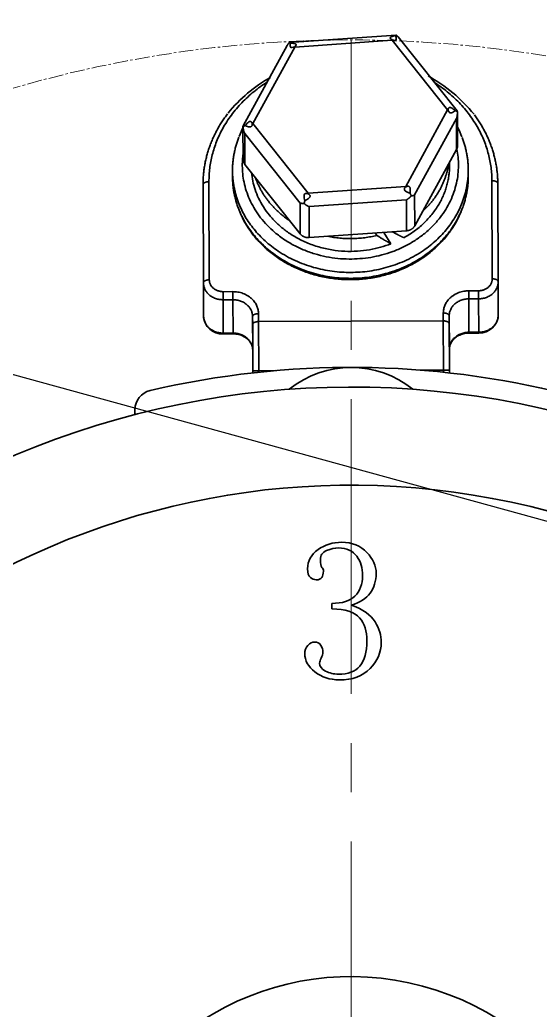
# Model space of a CAD drawing. Header units: millimetres. Extents: x -185079 to -2648, y 85916 to 249201.
# Drawn here: x -53815.3 to -53788.8, y 133821.3 to 133871.7 of the extents above; entities that cross this region are included whole.
import ezdxf

# ---------------------------------------------------------------- set-up
doc = ezdxf.new("R2010")
doc.units = ezdxf.units.MM
doc.linetypes.add('CENTER2', pattern=[1.125, 0.75, -0.125, 0.125, -0.125])
for name, color, linetype in [('1', 4, 'Continuous'), ('2', 3, 'Continuous'), ('Default', 7, 'Continuous')]:
    doc.layers.add(name, color=color, linetype=linetype)
doc.layers.add('图层3', color=7, linetype='Continuous', lineweight=35)

msp = doc.modelspace()

# ---------------------------------------------------------------- linework, layer by layer
at = {"layer": '1', "color": 3, "lineweight": -3, "ltscale": 2, "extrusion": (-0.004685415688226648, -0.01745240643729063, 0.9998367168639968), "elevation": 1.311263986281119e-08}
msp.add_lwpolyline([(-89340.74435583597, 116693.2017122206), (-79605.60479144276, 119307.2036772036), (-77739.80294518075, 112358.532017356), (-87474.94250957393, 109744.530052373)], close=True, dxfattribs=at)
at = {"layer": '1', "lineweight": -3, "ltscale": 2, "extrusion": (-0.004685415688226648, -0.01745240643729063, 0.9998367168639968), "elevation": 1.311264075806094e-08}
msp.add_lwpolyline([(-87231.2481748564, 109916.2399077064), (-77857.25883072625, 112433.2686984296), (-79666.37327405855, 119170.8235395233), (-89040.36261818874, 116653.7947488001), (-87231.2481748564, 109916.2399077064)], dxfattribs=at)
at = {"layer": '2', "extrusion": (-0.004685415688226634, -0.01745240643729067, 0.9998367168639968)}
msp.add_line((-55074.3845846472, 134198.8165125783, 1880.802192983407), (-53782.19395281367, 133844.4517788538, 2542.093391512097), dxfattribs=at)
at = {"layer": 'Default', "color": 1, "linetype": 'CENTER2', "lineweight": 13, "ltscale": 20}
msp.add_line((-53798.40038375731, 133747.3687864698, 2540.322836696427), (-53798.41046570363, 133870.6249467713, 2542.474257354511), dxfattribs=at)
at = {"layer": 'Default', "color": 7, "linetype": 'CENTER2', "lineweight": 13, "extrusion": (-0.004685415688226631, -0.01745240643729066, 0.9998367168639968)}
msp.add_circle((-86653.41111304305, 115310.6741427744, 457.7624739970715), 61.63746783566021, dxfattribs=at)
at = {"layer": '图层3', "extrusion": (-0.004685415688226631, -0.01745240643729066, 0.9998367168639968)}
for p, q in [((-53796.10793596765, 133870.8845124197, 2542.489578210289), (-53801.56066036325, 133870.5006706975, 2542.457325701828)), ((-53796.32228866008, 133870.6183377305, 2542.483927567307), (-53801.27784060423, 133870.2694942066, 2542.454615801405)), ((-53793.49974808835, 133867.0768954738, 2542.435337719641), (-53796.32228866008, 133870.6183377305, 2542.483927567307)), ((-53793.01987257391, 133867.0280058837, 2542.436733122755), (-53796.01847839842, 133870.7903572506, 2542.488353922003)), ((-53801.66337721879, 133870.3545289402, 2542.454293410194), (-53803.9001736355, 133866.2749551478, 2542.372601370324)), ((-53801.27784060423, 133870.2694942066, 2542.454615801405), (-53803.41085197667, 133866.379208426, 2542.376714187837)), ((-53795.63275946078, 133863.1866096932, 2542.357436106074), (-53793.49974808835, 133867.0768954738, 2542.435337719641)), ((-53792.99318939402, 133865.2543654452, 2542.405898816016), (-53792.99934505519, 133866.9367127675, 2542.435235773652)), ((-53803.41085197667, 133866.379208426, 2542.376714187837), (-53800.58831140494, 133862.8377661693, 2542.328124340173)), ((-53793.04729536772, 133866.6416503544, 2542.429860679686), (-53795.18030674016, 133862.7513645739, 2542.351959066119)), ((-53793.0415346419, 133865.0672391933, 2542.402405924699), (-53793.04729536772, 133866.6416503544, 2542.429860679686)), ((-53803.91021607869, 133866.2354503875, 2542.371864743891), (-53803.90406041751, 133864.5531030652, 2542.342527786255)), ((-53803.82144694807, 133865.8832095094, 2542.366132277185), (-53803.81568622225, 133864.3087983483, 2542.338677522197)), ((-53800.99890637634, 133862.3417672527, 2542.31754242952), (-53803.82144694807, 133865.8832095094, 2542.366132277185)), ((-53793.0415346419, 133865.0672391933, 2542.402405924699), (-53795.17454601433, 133861.1769534127, 2542.324504311131)), ((-53793.39742343072, 133864.2720326958, 2542.386857632015), (-53793.39795453503, 133864.4171839427, 2542.389388795423)), ((-53804.44393587348, 133863.9826187412, 2542.330039881971), (-53804.44283859237, 133863.682730901, 2542.324810404831)), ((-53800.99314565051, 133860.7673560916, 2542.290087674532), (-53803.81568622225, 133864.3087983483, 2542.338677522197)), ((-53792.44563297029, 133863.7256348877, 2542.381780380317), (-53792.44673025139, 133864.0255227279, 2542.387009857458)), ((-53805.64164475365, 133863.4285339688, 2542.314755509665), (-53805.62337432631, 133858.435210972, 2542.227681394064)), ((-53791.22672757981, 133858.4866957561, 2542.296045364648), (-53791.24499800715, 133863.4800187529, 2542.383119480249)), ((-53805.92275582631, 133858.2841944523, 2542.223642406107), (-53805.94102625365, 133863.2775174491, 2542.310716521707)), ((-53800.58831140494, 133862.8377661693, 2542.328124340173), (-53795.63275946078, 133863.1866096932, 2542.357436106074)), ((-53790.94451922604, 133863.3311474324, 2542.381928991066), (-53790.9262487987, 133858.3378244356, 2542.294854875465)), ((-53795.59181611247, 133862.5052721908, 2542.345735053083), (-53800.54736805664, 133862.1564286669, 2542.316423287181)), ((-53795.58605538665, 133860.9308610296, 2542.318280298096), (-53795.59181611247, 133862.5052721908, 2542.345735053083)), ((-53795.18030674016, 133862.7513645739, 2542.351959066119), (-53795.17454601433, 133861.1769534127, 2542.324504311131)), ((-53800.99314565051, 133860.7673560916, 2542.290087674532), (-53800.99890637634, 133862.3417672527, 2542.31754242952)), ((-53800.54736805664, 133862.1564286669, 2542.316423287181), (-53800.54160733082, 133860.5820175057, 2542.288968532194)), ((-53795.58605538665, 133860.9308610296, 2542.318280298096), (-53800.54160733082, 133860.5820175057, 2542.288968532194)), ((-53796.38102484019, 133860.2663475867, 2542.302955674805), (-53796.75009872798, 133860.8489187988, 2542.311395057803)), ((-53797.17798012638, 133860.8187983084, 2542.308864167293), (-53797.09789604951, 133860.6923881795, 2542.307032934526)), ((-53790.9262487987, 133858.3378244356, 2542.294854875465), (-53790.92003087242, 133856.6384600077, 2542.26522117167)), ((-53805.91653790002, 133856.5848300243, 2542.194008702312), (-53805.92275582631, 133858.2841944523, 2542.223642406107)), ((-53804.92132002729, 133857.8317225661, 2542.220437302513), (-53804.42370824531, 133857.8335021079, 2542.222800263682)), ((-53804.92132002729, 133857.8317225661, 2542.220437302513), (-53804.91982111341, 133857.4220681581, 2542.213293703891)), ((-53804.42370824531, 133857.8335021079, 2542.222800263682), (-53804.42220933143, 133857.4238476999, 2542.21565666506)), ((-53792.421959052, 133857.8764223432, 2542.279791814788), (-53791.92434727003, 133857.878201885, 2542.282154775957)), ((-53792.42046013814, 133857.4667679352, 2542.272648216166), (-53792.421959052, 133857.8764223432, 2542.279791814788)), ((-53791.92284835615, 133857.468547477, 2542.275011177334), (-53791.92434727003, 133857.878201885, 2542.282154775957)), ((-53804.42220933143, 133857.4238476999, 2542.21565666506), (-53804.91982111341, 133857.4220681581, 2542.213293703891)), ((-53804.91982111341, 133857.4220681581, 2542.213293703891), (-53804.91360318712, 133855.7227037302, 2542.183660000095)), ((-53804.41599140515, 133855.724483272, 2542.186022961264), (-53804.42220933143, 133857.4238476999, 2542.21565666506)), ((-53791.92284835615, 133857.468547477, 2542.275011177334), (-53792.42046013814, 133857.4667679352, 2542.272648216166)), ((-53792.42046013814, 133857.4667679352, 2542.272648216166), (-53792.41424221185, 133855.7674035073, 2542.24301451237)), ((-53791.91663042987, 133855.7691830491, 2542.245377473539), (-53791.92284835615, 133857.468547477, 2542.275011177334)), ((-53803.41928922609, 133856.5644028749, 2542.205354700122), (-53803.4130712998, 133854.865038447, 2542.175720996326)), ((-53803.41636253076, 133856.1599530396, 2542.198308639494), (-53803.41928922609, 133856.5644028749, 2542.205354700122)), ((-53803.11991210835, 133856.7162238354, 2542.209407709263), (-53803.11698541302, 133856.3117740001, 2542.202361648634)), ((-53803.11698541302, 133856.3117740001, 2542.202361648634), (-53803.11698127174, 133856.3109695585, 2542.202347626307)), ((-53803.11698127174, 133856.3109695585, 2542.202347626307), (-53793.71751016763, 133856.344583618, 2542.246981989946)), ((-53803.11698127174, 133856.3109695585, 2542.202347626307), (-53803.10604888952, 133853.8121534054, 2542.158781380313)), ((-53793.71751191324, 133856.3453880681, 2542.246996023649), (-53793.71754499674, 133856.7498482515, 2542.254055824893)), ((-53793.71751016763, 133856.344583618, 2542.246981989946), (-53793.71751191324, 133856.3453880681, 2542.246996023649)), ((-53793.71015511912, 133853.8457546678, 2542.203398756542), (-53793.71751016763, 133856.344583618, 2542.246981989946)), ((-53793.41084678473, 133854.9008080521, 2542.223217597067), (-53793.41706471101, 133856.60017248, 2542.252851300862)), ((-53793.41706471101, 133856.60017248, 2542.252851300862), (-53793.4170316275, 133856.1957122967, 2542.245791499618)), ((-53803.41636253076, 133856.1599530396, 2542.198308639494), (-53803.41014460447, 133854.4605886117, 2542.168674935698)), ((-53803.41636177418, 133856.1597818723, 2542.198305655269), (-53803.41636253076, 133856.1599530396, 2542.198308639494)), ((-53803.4059792438, 133853.8108380184, 2542.157352892009), (-53803.41636177418, 133856.1597818723, 2542.198305655269)), ((-53793.4170316275, 133856.1957122967, 2542.245791499618), (-53793.41081370122, 133854.4963478688, 2542.216157795823)), ((-53793.4170316275, 133856.1957122967, 2542.245791499618), (-53793.41703113148, 133856.1955411284, 2542.245788514157)), ((-53793.41703113148, 133856.1955411284, 2542.245788514157), (-53793.41022417709, 133853.8465844877, 2542.204818771903)), ((-53804.91360318712, 133855.7227037302, 2542.183660000095), (-53804.41599140515, 133855.724483272, 2542.186022961264)), ((-53804.91360318712, 133855.7227037302, 2542.183660000095), (-53804.91345617933, 133855.6825263779, 2542.182959383007)), ((-53804.91345617933, 133855.6825263779, 2542.182959383007), (-53804.41584439736, 133855.6843059197, 2542.185322344176)), ((-53804.41599140515, 133855.724483272, 2542.186022961264), (-53804.41584439736, 133855.6843059197, 2542.185322344176)), ((-53792.41424221185, 133855.7674035073, 2542.24301451237), (-53791.91663042987, 133855.7691830491, 2542.245377473539)), ((-53792.41409524182, 133855.7272364764, 2542.242314075268), (-53792.41424221185, 133855.7674035073, 2542.24301451237)), ((-53792.41409520405, 133855.727226155, 2542.242313895282), (-53791.91648342208, 133855.7290056968, 2542.24467685645)), ((-53791.91648342208, 133855.7290056968, 2542.24467685645), (-53791.91663042987, 133855.7691830491, 2542.245377473539)), ((-53803.4130712998, 133854.865038447, 2542.175720996326), (-53803.41014460447, 133854.4605886117, 2542.168674935698)), ((-53793.41081370122, 133854.4963478688, 2542.216157795823), (-53793.41084678473, 133854.9008080521, 2542.223217597067)), ((-53803.41014460447, 133854.4605886117, 2542.168674935698), (-53803.41014063528, 133854.4599694191, 2542.168664146132)), ((-53803.41014063528, 133854.4599694191, 2542.168664146132), (-53803.4059792438, 133853.8108380184, 2542.157352892009)), ((-53793.41081313915, 133854.495728664, 2542.216146990078), (-53793.41081370122, 133854.4963478688, 2542.216157795823)), ((-53793.41022417709, 133853.8465844877, 2542.204818771903), (-53793.41081313915, 133854.495728664, 2542.216146990078)), ((-53803.1060488895, 133853.8121534023, 2542.158781380259), (-53803.4059792438, 133853.8108380184, 2542.157352892009)), ((-53803.40597148236, 133853.8097654394, 2542.157334206238), (-53803.4059792438, 133853.8108380184, 2542.157352892009)), ((-53803.106047593, 133853.8119106235, 2542.158777148567), (-53803.40597148236, 133853.8097654394, 2542.157334206238)), ((-53803.40519239369, 133853.7021005653, 2542.155458539185), (-53803.40597148236, 133853.8097654394, 2542.157334206238)), ((-53803.10604888952, 133853.8121534054, 2542.158781380313), (-53803.10604718483, 133853.8119106263, 2542.15877715053)), ((-53802.26370279821, 133853.8149229875, 2542.162777110211), (-53803.106047593, 133853.8119106235, 2542.158777148567)), ((-53803.106047593, 133853.8119106235, 2542.158777148567), (-53803.10548792945, 133853.7345692912, 2542.157429758452)), ((-53793.71015582788, 133853.8455118827, 2542.203394515344), (-53794.87521933804, 133853.8413454233, 2542.197862090402)), ((-53793.71015623607, 133853.8455118826, 2542.20339451343), (-53793.71015630804, 133853.8457546675, 2542.203398750966)), ((-53793.71014673607, 133853.7343033319, 2542.201453384163), (-53793.71015582788, 133853.8455118827, 2542.203394515344)), ((-53793.41022408936, 133853.8455118812, 2542.204800049692), (-53793.71015582788, 133853.8455118812, 2542.203394515318)), ((-53793.41022417709, 133853.8465844877, 2542.204818771903), (-53793.71015511912, 133853.8457546678, 2542.203398756542)), ((-53793.41022417709, 133853.8465844877, 2542.204818771903), (-53793.41022408936, 133853.8455118812, 2542.204800049692)), ((-53793.41022408936, 133853.8455118812, 2542.204800049692), (-53793.41021233357, 133853.7017923201, 2542.202291442966)), ((-53809.4064202658, 133851.5840280836, 2542.090364201344), (-53809.40644036026, 133851.829691539, 2542.094652225825)), ((-53799.39103851717, 133841.69301674, 2541.964647950723), (-53799.38907158031, 133841.9758326019, 2541.969593791582))]:
    msp.add_line(p, q, dxfattribs=at)
for radius in [38.99160719999999, 13.9969872]:
    msp.add_circle((-86653.41111304305, 115310.6741427744, 457.7624739970715), radius, dxfattribs=at)
for centre, radius, start, end in [((-86667.10747595079, 115361.5748443429, 457.7624739970715), 8.131606696462788, 135.1224242296695, 155.0827207033025), ((-86667.10747595079, 115361.5748443429, 457.7624739970715), 8.131606696462788, 54.40948388742019, 76.0088240295563), ((-86672.68774899394, 115363.5426516326, 457.7624739970715), 1.33557778764406, 109.0572916612587, 110.3053064541139), ((-86666.18545403745, 115364.4412082741, 457.7624739970715), 4.29394531626973, 35.1813122815853, 42.29553514773711), ((-86672.09602393258, 115354.992179907, 457.762473997072), 0.9558588618540772, 198.1595266841902, 287.9436343242302), ((-86659.46722986831, 115358.4305438569, 457.7624739970711), 0.9548527799923682, 282.4662120214934, 12.37066809198485), ((-86653.41111304305, 115310.6741427744, 457.7624739970715), 43.99053119999999, 89.50759527789177, 180.5525709059643), ((-86653.41111304305, 115310.6741427744, 457.7624739970715), 44.99031600000001, 90.88107858298251, 118.1666418788413), ((-86663.7819274753, 115349.2974212749, 457.7624739970711), 4.998923999999974, 66.06232734138626, 143.9978388424821), ((-86674.1762970201, 115349.4552460292, 457.7624739970715), 0.9997847999998829, 118.1666418781514, 195.0300830922284)]:
    msp.add_arc(centre, radius, start, end, dxfattribs=at)
at = {"layer": '图层3'}
for points, weights in [([(-53801.56118989775, 133870.5006330083, 2542.457322562459), (-53801.61890594675, 133870.4356377236, 2542.455917585243), (-53801.66337721879, 133870.3545289402, 2542.454293410194)], [1, 0.9902702378735937, 1]), ([(-53801.49985187389, 133870.4821002682, 2542.457286509799), (-53801.53638772474, 133870.5022811068, 2542.45746755791), (-53801.56118989775, 133870.5006330083, 2542.457322562459)], [1, 0.9886295589047184, 1]), ([(-53796.10735713628, 133870.8845527534, 2542.489581626832), (-53796.12631176302, 133870.8831206145, 2542.489467803672), (-53796.1540877382, 133870.8584125781, 2542.488906355313)], [1, 0.9886295589109602, 1]), ([(-53796.01847839842, 133870.7903572506, 2542.488353922003), (-53796.06009627031, 133870.8425752033, 2542.489070370891), (-53796.10735713628, 133870.8845527534, 2542.489581626832)], [1, 0.9945859280487312, 1]), ([(-53802.68877007104, 133868.484369557, 2542.416844121943), (-53805.65327533846, 133866.6071824731, 2542.370185131882), (-53805.64164475365, 133863.4285339688, 2542.314755509665)], [1, 0.8908474803153636, 1]), ([(-53791.24499800715, 133863.4800187529, 2542.383119480249), (-53791.25647967233, 133866.6179674028, 2542.437839373929), (-53794.17433659969, 133868.4765121428, 2542.45660714395)], [1, 0.8931958652941407, 1]), ([(-53804.69271633454, 133866.8863804363, 2542.379559957189), (-53805.94822600301, 133865.245214939, 2542.345029446951), (-53805.94102625365, 133863.2775174491, 2542.310716521707)], [1, 0.9570164761150474, 1]), ([(-53793.00101007057, 133866.9870184282, 2542.436106069304), (-53793.04488731824, 133867.0168567072, 2542.436421287401), (-53793.10929346908, 133867.0381085599, 2542.436490425072)], [1, 0.9886295588807329, 1]), ([(-53793.04729536772, 133866.6416503544, 2542.429860679686), (-53792.99007215898, 133866.8134258356, 2542.43312722309), (-53793.00101007057, 133866.9870184282, 2542.436106069304)], [1, 0.9659258262907726, 1]), ([(-53793.00101007057, 133866.9870184282, 2542.436106069304), (-53793.00510967975, 133867.0094828773, 2542.436478980517), (-53793.01987257391, 133867.0280058837, 2542.436733122755)], [1, 0.9945859280322266, 1]), ([(-53790.94451922605, 133863.3311474324, 2542.381928991065), (-53790.95146065167, 133865.2282448318, 2542.415010784164), (-53792.13690091285, 133866.8226811638, 2542.437286891984)], [1, 0.9598657691581035, 1]), ([(-53803.9001736355, 133866.2749551478, 2542.372601370324), (-53803.91418937804, 133866.2493925818, 2542.372089488871), (-53803.90867559352, 133866.219178938, 2542.371587940558)], [1, 0.990270237862331, 1]), ([(-53803.80082174049, 133866.2854839402, 2542.373250734044), (-53803.86503924169, 133866.2551776917, 2542.372420795877), (-53803.90867559352, 133866.219178938, 2542.371587940558)], [1, 0.9886295588732379, 1]), ([(-53803.90867559352, 133866.219178938, 2542.371587940558), (-53803.89773768192, 133866.0455863454, 2542.368609094344), (-53803.82144694807, 133865.8832095094, 2542.366132277185)], [1, 0.9659258262907071, 1]), ([(-53804.11744125673, 133865.6897026808, 2542.361367482975), (-53804.78927526391, 133863.998819326, 2542.328704344492), (-53804.11746343414, 133862.3090482186, 2542.30235718798)], [1, 0.9455686587327927, 1]), ([(-53792.44673025139, 133864.0255227279, 2542.387009857457), (-53792.44981397341, 133864.8683065214, 2542.401706413941), (-53792.76048231847, 133865.6667529298, 2542.414187652817)], [1, 0.987091075475754, 1]), ([(-53797.95732406703, 133859.5118460843, 2542.282398834215), (-53791.98866711961, 133859.9781847507, 2542.318509101255), (-53793.03138760326, 133865.0870045881, 2542.402798485595)], [1, 0.6761067869580232, 1]), ([(-53793.0415346419, 133865.0672391933, 2542.402405924699), (-53792.99282973188, 133865.1560694833, 2542.404184720222), (-53792.99318939402, 133865.2543654452, 2542.405898816016)], [1, 0.9751714127061559, 1]), ([(-53803.90504551898, 133864.8223321164, 2542.347222632059), (-53803.94604633457, 133864.529376104, 2542.341916872457), (-53803.94496670682, 133864.2343129408, 2542.336771528566)], [1, 0.9980853496841257, 1]), ([(-53803.90406041751, 133864.5531030652, 2542.342527786255), (-53803.90356998012, 133864.419066118, 2542.340190435227), (-53803.81568622225, 133864.3087983483, 2542.338677522197)], [1, 0.955248908862921, 1]), ([(-53803.94496670682, 133864.2343129408, 2542.336771528566), (-53803.92598101444, 133859.0455074179, 2542.246288567175), (-53797.95732406703, 133859.5118460843, 2542.282398834215)], [1, 0.6761067869580346, 1]), ([(-53803.4774312046, 133863.8843897056, 2542.332854484632), (-53802.88198604599, 133857.737547729, 2542.228350144442), (-53796.38102484019, 133860.2663475867, 2542.302955674805)], [1, 0.5782088800008334, 1]), ([(-53795.72098211395, 133860.5760131902, 2542.311454046962), (-53793.38864523473, 133861.8729444247, 2542.345022066884), (-53793.39742343073, 133864.2720326958, 2542.386857632015)], [1, 0.876672597859686, 1]), ([(-53794.77265123508, 133861.9099478849, 2542.339182269343), (-53793.65698967307, 133862.9369578842, 2542.362337184259), (-53793.44342942115, 133864.3342447211, 2542.387727966488)], [1, 0.9517704932681634, 1]), ([(-53792.75596762965, 133862.3625123554, 2542.356532442416), (-53792.44360779406, 133863.1721525405, 2542.372128694274), (-53792.44673025139, 133864.0255227279, 2542.387009857457)], [1, 0.9867711823699232, 1]), ([(-53805.64164475365, 133863.4285339688, 2542.314755509665), (-53805.9415748942, 133863.4274613692, 2542.313331260278), (-53805.94102625365, 133863.2775174491, 2542.310716521707)], [1, 0.7071067811875309, 1]), ([(-53804.44283859237, 133863.682730901, 2542.32481040483), (-53804.43963561633, 133862.807354885, 2542.309545501586), (-53804.10527443871, 133861.9815155068, 2542.296697140293)], [1, 0.9860944725929143, 1]), ([(-53803.28387268638, 133863.6415317915, 2542.329522387652), (-53802.81548087561, 133862.2922506184, 2542.308165307308), (-53801.52495918638, 133861.4346226483, 2542.299242809078)], [1, 0.9517704932680243, 1]), ([(-53792.77251139136, 133862.0175852911, 2542.350434124945), (-53792.44242111432, 133862.8478319822, 2542.366473156706), (-53792.44563297029, 133863.7256348877, 2542.381780380317)], [1, 0.9860188741400734, 1]), ([(-53790.94451922605, 133863.3311474324, 2542.381928991065), (-53790.9450678666, 133863.4810913525, 2542.384543729635), (-53791.24499800715, 133863.4800187529, 2542.383119480249)], [1, 0.70710678118595, 1]), ([(-53800.75602747137, 133862.465179922, 2542.320834803804), (-53800.78361479691, 133862.3889137844, 2542.319374279606), (-53800.80232852782, 133862.3216446129, 2542.31811238303)], [1, 0.9886295588652968, 1]), ([(-53798.41850261331, 133858.8098933791, 2542.267984903557), (-53794.11876482761, 133858.8301267861, 2542.288487431793), (-53792.75596762965, 133862.3625123554, 2542.356532442416)], [1, 0.8127683339206683, 1]), ([(-53795.59181611248, 133862.5052721908, 2542.345735053083), (-53795.45854718286, 133862.5816330898, 2542.347692474475), (-53795.34849576635, 133862.705564358, 2542.350371447403)], [1, 0.9659258262826871, 1]), ([(-53795.34849576635, 133862.705564358, 2542.350371447403), (-53795.37353883519, 133862.7697532921, 2542.351374525368), (-53795.41026333566, 133862.8414922319, 2542.352454649318)], [1, 0.9886295588919922, 1]), ([(-53795.34849576635, 133862.705564358, 2542.350371447403), (-53795.23801997488, 133862.7135136004, 2542.351027913008), (-53795.18030674016, 133862.7513645739, 2542.351959066119)], [1, 0.965925826293915, 1]), ([(-53804.11746343414, 133862.3090482186, 2542.30235718798), (-53802.71824039902, 133858.789659972, 2542.24748237532), (-53798.41850261331, 133858.8098933791, 2542.267984903557)], [1, 0.8127683339206553, 1]), ([(-53804.10527443871, 133861.9815155068, 2542.296697140293), (-53802.69423461285, 133858.4963852636, 2542.242475685489), (-53798.42795542911, 133858.5099639266, 2542.262705260401)], [1, 0.8149168024738744, 1]), ([(-53800.99890637634, 133862.3417672527, 2542.31754242952), (-53800.92310566846, 133862.3133149244, 2542.317401002655), (-53800.80232852782, 133862.3216446129, 2542.31811238303)], [1, 0.9659258262943143, 1]), ([(-53800.80232852782, 133862.3216446129, 2542.31811238303), (-53800.68112701223, 133862.2139922756, 2542.316801256083), (-53800.54736805664, 133862.1564286669, 2542.316423287181)], [1, 0.9659258262862249, 1]), ([(-53798.42795542911, 133858.5099639266, 2542.262705260401), (-53794.16167624536, 133858.5235425896, 2542.282934835312), (-53792.77251139136, 133862.0175852911, 2542.350434124945)], [1, 0.8149168024739512, 1]), ([(-53796.31682852395, 133860.8794186314, 2542.313957822745), (-53796.00791939443, 133860.7104069403, 2542.312455284361), (-53795.72098211395, 133860.5760131902, 2542.311454046962)], [1, 0.9977457147327708, 1]), ([(-53795.58605538666, 133860.9308610296, 2542.318280298095), (-53795.29837282265, 133860.9511122954, 2542.319981921662), (-53795.17454601434, 133861.1769534127, 2542.324504311131)], [1, 0.8660254037854531, 1]), ([(-53800.99314565052, 133860.7673560916, 2542.290087674532), (-53800.82928989482, 133860.56176624, 2542.287266908628), (-53800.54160733082, 133860.5820175057, 2542.288968532194)], [1, 0.8660254037847336, 1]), ([(-53799.6078990157, 133860.6477454211, 2542.294491355859), (-53798.34659062917, 133860.391135801, 2542.29592288832), (-53797.09789604951, 133860.6923881795, 2542.307032934526)], [1, 0.9686012516894255, 1]), ([(-53797.09789604951, 133860.6923881795, 2542.307032934526), (-53796.72975598723, 133860.459880863, 2542.304699630572), (-53796.38102484019, 133860.2663475867, 2542.302955674805)], [1, 0.9971670478326763, 1]), ([(-53805.62337432631, 133858.435210972, 2542.227681394064), (-53805.92330446687, 133858.4341383724, 2542.226257144677), (-53805.92275582631, 133858.2841944523, 2542.223642406107)], [1, 0.7071067811869086, 1]), ([(-53805.62337432631, 133858.435210972, 2542.227681394064), (-53805.6211570219, 133857.8292198336, 2542.217114053943), (-53804.92132002729, 133857.8317225661, 2542.220437302513)], [1, 0.7071067811865801, 1]), ([(-53791.92434727003, 133857.878201885, 2542.282154775956), (-53791.22451027541, 133857.8807046176, 2542.285478024527), (-53791.22672757981, 133858.4866957561, 2542.296045364648)], [1, 0.7071067811867062, 1]), ([(-53791.92284835615, 133857.468547477, 2542.275011177334), (-53790.92308122099, 133857.4721228092, 2542.279758675291), (-53790.92624879871, 133858.3378244356, 2542.294854875465)], [1, 0.7071067811863695, 1]), ([(-53790.92624879871, 133858.3378244356, 2542.294854875465), (-53790.92679743925, 133858.4877683557, 2542.297469614035), (-53791.22672757981, 133858.4866957561, 2542.296045364648)], [1, 0.707106781185691, 1]), ([(-53805.92275582631, 133858.2841944523, 2542.223642406107), (-53805.91958824859, 133857.4184928259, 2542.208546205934), (-53804.91982111341, 133857.4220681581, 2542.21329370389)], [1, 0.7071067811865922, 1]), ([(-53803.11991210835, 133856.7162238355, 2542.209407709262), (-53803.12803052954, 133857.8381356652, 2542.228952923729), (-53804.42370824531, 133857.8335021079, 2542.222800263682)], [1, 0.7082010560993457, 1]), ([(-53792.421959052, 133857.8764223432, 2542.279791814788), (-53793.71763676777, 133857.8717887859, 2542.273639154741), (-53793.71754499675, 133856.7498482515, 2542.254055824893)], [1, 0.7082010560994266, 1]), ([(-53803.41928922609, 133856.5644028749, 2542.205354700122), (-53803.42553416546, 133857.4274119748, 2542.22038948048), (-53804.42220933143, 133857.4238476999, 2542.21565666506)], [1, 0.7082010560973625, 1]), ([(-53792.42046013814, 133857.4667679352, 2542.272648216166), (-53793.41713530409, 133857.4632036604, 2542.267915400745), (-53793.41706471101, 133856.60017248, 2542.252851300862)], [1, 0.7082010561027966, 1]), ([(-53805.91653790003, 133856.5848300243, 2542.194008702312), (-53805.91337032231, 133855.719128398, 2542.178912502138), (-53804.91360318713, 133855.7227037302, 2542.183660000095)], [1, 0.7071067811865995, 1]), ([(-53803.11991210835, 133856.7162238354, 2542.209407709262), (-53803.41983786663, 133856.714346795, 2542.207969438692), (-53803.41928922609, 133856.5644028749, 2542.205354700122)], [1, 0.7071067812065103, 1]), ([(-53803.11698541302, 133856.3117740001, 2542.202361648634), (-53803.41691117132, 133856.3098969597, 2542.200923378064), (-53803.41636253076, 133856.1599530396, 2542.198308639493)], [1, 0.7071067811692545, 1]), ([(-53803.11698127175, 133856.3109695585, 2542.202347626307), (-53803.41691042256, 133856.3097256436, 2542.200920391207), (-53803.41636177419, 133856.1597818722, 2542.198305655269)], [1, 0.707107132182002, 1]), ([(-53793.41706471101, 133856.60017248, 2542.252851300862), (-53793.41761335156, 133856.7501164001, 2542.255466039433), (-53793.71754499675, 133856.7498482515, 2542.254055824893)], [1, 0.7071067811749399, 1]), ([(-53793.4170316275, 133856.1957122967, 2542.245791499618), (-53793.41758026805, 133856.3456562168, 2542.248406238189), (-53793.71751191324, 133856.3453880681, 2542.246996023649)], [1, 0.7071067811734694, 1]), ([(-53793.41703113149, 133856.1955411284, 2542.245788514156), (-53793.41757976313, 133856.3454848996, 2542.24840325017), (-53793.71751016763, 133856.3445836178, 2542.246981989942)], [1, 0.7071071321857244, 1]), ([(-53791.91663042986, 133855.7691830491, 2542.245377473539), (-53790.9168632947, 133855.7727583813, 2542.250124971496), (-53790.92003087242, 133856.6384600077, 2542.26522117167)], [1, 0.7071067811865058, 1]), ([(-53803.4130712998, 133854.865038447, 2542.175720996326), (-53803.41931623918, 133855.7280475468, 2542.190755776684), (-53804.41599140516, 133855.724483272, 2542.186022961264)], [1, 0.7082010561007865, 1]), ([(-53792.41424221185, 133855.7674035073, 2542.24301451237), (-53793.41091737782, 133855.7638392324, 2542.238281696949), (-53793.41084678473, 133854.9008080521, 2542.223217597067)], [1, 0.7082010561008879, 1])]:
    msp.add_rational_spline(points, weights, degree=2, dxfattribs=at)
for points, knots in [([(-53801.49985187389, 133870.4821002682, 2542.457286509799), (-53801.50641597979, 133870.450922253, 2542.456711528956), (-53801.5114080742, 133870.4198771858, 2542.456146235485), (-53801.51509922255, 133870.3584918223, 2542.455057440825), (-53801.51461536343, 133870.327640808, 2542.454521195908), (-53801.49873393869, 133870.2846213043, 2542.45384470266), (-53801.49077451693, 133870.2709564782, 2542.453643478905), (-53801.46297784408, 133870.2507426371, 2542.453420901359), (-53801.44227687224, 133870.2457630397, 2542.453430989706), (-53801.37632278704, 133870.2498441179, 2542.453811298744), (-53801.33343649911, 133870.2696108706, 2542.454357305387), (-53801.29435460796, 133870.2898982428, 2542.454894571484)], [0, 0, 0, 0, 0.2500000000000006, 0.2500000000000006, 0.5000000000000012, 0.5000000000000012, 0.6250000000000001, 0.6250000000000001, 0.7499999999999989, 0.7499999999999989, 1, 1, 1, 1]), ([(-53801.29435460796, 133870.2898982428, 2542.454894571484), (-53801.27707144853, 133870.3017545917, 2542.455182519107), (-53801.26060646484, 133870.3141330938, 2542.455475746929), (-53801.23119131284, 133870.3412066018, 2542.45608616668), (-53801.21807655834, 133870.356034105, 2542.456406442665), (-53801.20481317818, 133870.3872645318, 2542.457013732375), (-53801.20657154213, 133870.4034239611, 2542.457287559349), (-53801.22637760812, 133870.4281862817, 2542.457626977201), (-53801.24237485611, 133870.4371566869, 2542.457708591929), (-53801.29461478408, 133870.458440617, 2542.45783530264), (-53801.33433324323, 133870.4656931062, 2542.457775768816), (-53801.41604598427, 133870.4768154683, 2542.457586991817), (-53801.45775599995, 133870.4800318981, 2542.457447674746), (-53801.49985187389, 133870.4821002682, 2542.457286509799)], [0, 0, 0, 0, 0.1250000000000001, 0.1250000000000001, 0.2500000000000002, 0.2500000000000002, 0.3750000000000003, 0.3750000000000003, 0.5000000000000004, 0.5000000000000004, 0.7500000000000002, 0.7500000000000002, 1, 1, 1, 1]), ([(-53796.30980688537, 133870.6407829095, 2542.48437784552), (-53796.28876626324, 133870.633520731, 2542.484349682491), (-53796.26741990563, 133870.627056247, 2542.484336876157), (-53796.22343519433, 133870.6175423544, 2542.484376929034), (-53796.20046662293, 133870.614422494, 2542.484430105949), (-53796.15780825659, 133870.6177171649, 2542.484687520094), (-53796.13893040128, 133870.6253413998, 2542.484909068116), (-53796.11648500263, 133870.6487829825, 2542.485423430153), (-53796.1116753161, 133870.6633644888, 2542.485700493148), (-53796.10565148461, 133870.7076512807, 2542.486501759228), (-53796.11183422455, 133870.7379313598, 2542.487001332341), (-53796.12905272438, 133870.7984977958, 2542.487977846018), (-53796.14080980024, 133870.8285359179, 2542.488447073363), (-53796.1540877382, 133870.8584125781, 2542.488906355313)], [0, 0, 0, 0, 0.1250000000000011, 0.1250000000000011, 0.2500000000000021, 0.2500000000000021, 0.3750000000000032, 0.3750000000000032, 0.5000000000000042, 0.5000000000000042, 0.7500000000000021, 0.7500000000000021, 1, 1, 1, 1]), ([(-53793.47075114802, 133867.078619071, 2542.435503690381), (-53793.46718907741, 133867.0590438665, 2542.435178692669), (-53793.46242564182, 133867.0395145724, 2542.434860126151), (-53793.44785202792, 133867.0007088553, 2542.434251056992), (-53793.43792794209, 133866.9811398396, 2542.433955980863), (-53793.40826451864, 133866.9482863133, 2542.433521522299), (-53793.38752819897, 133866.9361212067, 2542.433406351387), (-53793.34518742598, 133866.9272188256, 2542.433449374561), (-53793.3243548477, 133866.9290083619, 2542.433578236606), (-53793.26622946643, 133866.9413078855, 2542.434065313996), (-53793.2326579672, 133866.9579518493, 2542.434513160772), (-53793.16831140755, 133866.9950705804, 2542.435462617364), (-53793.13827832526, 133867.0160281539, 2542.435969177641), (-53793.10929346908, 133867.0381085599, 2542.436490425072)], [0, 0, 0, 0, 0.1249999999999988, 0.1249999999999988, 0.2499999999999977, 0.2499999999999977, 0.3749999999999965, 0.3749999999999965, 0.4999999999999953, 0.4999999999999953, 0.7499999999999977, 0.7499999999999977, 1, 1, 1, 1]), ([(-53803.43984659322, 133866.3768497375, 2542.376537142308), (-53803.4434063087, 133866.3957812838, 2542.376850915836), (-53803.44816555636, 133866.4141660123, 2542.377149523292), (-53803.46272359109, 133866.4487139297, 2542.377684344471), (-53803.47263614301, 133866.4651307174, 2542.377924451703), (-53803.50226250356, 133866.4878549213, 2542.378182274028), (-53803.52297188899, 133866.49265888, 2542.378169080434), (-53803.56525648343, 133866.4862076183, 2542.377858318749), (-53803.58606095602, 133866.4767367744, 2542.377595509218), (-53803.64410727214, 133866.4428286744, 2542.376731619096), (-53803.67763222245, 133866.4134628552, 2542.376061927207), (-53803.74188846146, 133866.351659416, 2542.37468201596), (-53803.77187874814, 133866.3190057679, 2542.373971498246), (-53803.80082174049, 133866.2854839402, 2542.373250734044)], [0, 0, 0, 0, 0.125, 0.125, 0.25, 0.25, 0.375, 0.375, 0.5, 0.5, 0.75, 0.75, 1, 1, 1, 1]), ([(-53795.61624313328, 133863.1655705658, 2542.357146261205), (-53795.63372050731, 133863.1529357107, 2542.356843814431), (-53795.65030133527, 133863.1392986177, 2542.356528074716), (-53795.67970464311, 133863.1078778932, 2542.355841828689), (-53795.69274336172, 133863.089852624, 2542.355466091197), (-53795.70571977315, 133863.0486397657, 2542.354685900369), (-53795.70384784167, 133863.0251698502, 2542.354284999181), (-53795.68392437806, 133862.9851490651, 2542.353679791063), (-53795.66788743347, 133862.9685164413, 2542.353464616369), (-53795.6157463511, 133862.9257248848, 2542.352962021313), (-53795.57596883747, 133862.9057278418, 2542.35279937242), (-53795.49435861767, 133862.8699377829, 2542.352557088008), (-53795.45254706172, 133862.8550091968, 2542.352492442221), (-53795.41026333566, 133862.8414922319, 2542.352454649318)], [0, 0, 0, 0, 0.125, 0.125, 0.25, 0.25, 0.375, 0.375, 0.5, 0.5, 0.75, 0.75, 1, 1, 1, 1]), ([(-53800.60079085587, 133862.814685899, 2542.327662987168), (-53800.62182912295, 133862.8213044194, 2542.327679926014), (-53800.64317129255, 133862.8266243376, 2542.327672773286), (-53800.68714042469, 133862.8318804304, 2542.327558472429), (-53800.71009746218, 133862.831848063, 2542.327450326617), (-53800.7527187656, 133862.8184240697, 2542.327016276233), (-53800.77156968668, 133862.8034386868, 2542.326666363705), (-53800.79395890679, 133862.7646434615, 2542.325884263157), (-53800.79874048763, 133862.7423806476, 2542.325473252676), (-53800.80468525396, 133862.6764852793, 2542.324295173863), (-53800.79845596509, 133862.6334833447, 2542.323573755637), (-53800.78114714463, 133862.5482322007, 2542.322166787306), (-53800.76934727316, 133862.5064980038, 2542.321493602524), (-53800.75602747137, 133862.465179922, 2542.320834803804)], [0, 0, 0, 0, 0.1249999999999989, 0.1249999999999989, 0.2499999999999979, 0.2499999999999979, 0.3749999999999968, 0.3749999999999968, 0.4999999999999958, 0.4999999999999958, 0.7499999999999979, 0.7499999999999979, 1, 1, 1, 1]), ([(-53804.08643966328, 133861.939256663, 2542.296047764496), (-53804.04594830052, 133861.8325250264, 2542.294374486242), (-53803.94007330504, 133861.5576456945, 2542.290072546351), (-53803.66362719886, 133861.0838751953, 2542.283098237177), (-53803.28034202381, 133860.564724409, 2542.275832470646), (-53802.82319873409, 133860.0855194048, 2542.269610080477), (-53802.30602560082, 133859.6578028312, 2542.264567744779), (-53801.73391853559, 133859.2863441594, 2542.260764835532), (-53801.11540430649, 133858.9767979081, 2542.258260095834), (-53800.45901398406, 133858.7335053691, 2542.257089325907), (-53799.77401983091, 133858.5599824396, 2542.25727044514), (-53799.07004596272, 133858.4587232505, 2542.258801888882), (-53798.35698660927, 133858.4312184162, 2542.261663310037), (-53797.6448578722, 133858.4779367158, 2542.265815954005), (-53796.94367199582, 133858.5983286779, 2542.271203310428), (-53796.26331796085, 133858.7908282893, 2542.277751702596), (-53795.61341401784, 133859.0528763068, 2542.285371385399), (-53795.00327702204, 133859.380888376, 2542.293956132544), (-53794.44146049166, 133859.7704375108, 2542.303388586519), (-53793.93686280499, 133860.2156626512, 2542.313524741605), (-53793.4939224861, 133860.7116282657, 2542.32425764711), (-53793.12978551824, 133861.2458097374, 2542.335288333452), (-53792.88921934638, 133861.6850328768, 2542.34408242264), (-53792.80708355208, 133861.9209505146, 2542.348585328728), (-53792.78790707485, 133861.9764947479, 2542.349644732012)], [0, 0, 0, 0, 0.02350353713391665, 0.07123120161941632, 0.11905658435557, 0.1669899636663913, 0.2150287232758041, 0.2631612856308087, 0.3113716199105258, 0.3596430645916086, 0.4079608316550208, 0.456313133115607, 0.504691200649213, 0.5530885583993389, 0.6014988523078223, 0.6499155114649879, 0.6983304908539792, 0.7467323360699559, 0.7951053479429019, 0.8434295557498187, 0.8916819565229661, 0.9398393795986738, 0.9878829320880901, 1, 1, 1, 1]), ([(-53804.41584439736, 133855.6843059197, 2542.185322344176), (-53804.36534360662, 133855.6830302998, 2542.185536733742), (-53804.23341948932, 133855.6783342978, 2542.186072984096), (-53803.99749650216, 133855.6220711665, 2542.186196474489), (-53803.75736416685, 133855.4960767657, 2542.185122513451), (-53803.56874560928, 133855.3199742221, 2542.18293249904), (-53803.44867878206, 133855.1147216733, 2542.179912418004), (-53803.414892219, 133854.9525298353, 2542.177239647801), (-53803.41322577007, 133854.8741440086, 2542.175879212364), (-53803.41306983906, 133854.8647703018, 2542.175716322628)], [0, 0, 0, 0, 0.08581549838839508, 0.2631955536296097, 0.4406450398305794, 0.6184408718902042, 0.7982461429039222, 0.9792625842782093, 1, 1, 1, 1]), ([(-53793.41084628318, 133854.9005399035, 2542.223212918814), (-53793.40942231401, 133854.9383854011, 2542.223880194661), (-53793.4037509269, 133855.0448230569, 2542.2257646684), (-53793.33826337333, 133855.2390748937, 2542.229462270575), (-53793.17995600839, 133855.4452866664, 2542.233803606922), (-53792.95688392793, 133855.6058418997, 2542.23765149583), (-53792.68807349604, 133855.7076528945, 2542.240688327169), (-53792.51318394517, 133855.7212113234, 2542.24174455709), (-53792.41409520405, 133855.727226155, 2542.242313895281)], [0, 0, 0, 0, 0.08379726751546815, 0.2763978004044826, 0.4660961375926474, 0.6503712509146644, 0.8312123367020229, 1, 1, 1, 1]), ([(-53800.0918509477, 133844.7115459029, 2542.014053017976), (-53799.74616932627, 133844.9609831314, 2542.0200269354), (-53799.34305113684, 133845.0866355496, 2542.024109315346), (-53798.3530551379, 133845.0796712881, 2542.028627052677), (-53797.92995808302, 133844.9060218603, 2542.02757866668), (-53797.29082897016, 133844.23833894, 2542.018919164607), (-53797.13233537471, 133843.886125059, 2542.013513910595), (-53797.13769358204, 133843.115695642, 2542.000040757911), (-53797.24248085057, 133842.7750865944, 2541.993604287496), (-53797.64624676054, 133842.2220202916, 2541.982058253191), (-53797.95978805932, 133842.0194182277, 2541.977052470947), (-53798.38502161459, 133841.8858711158, 2541.972728650494)], [0.5951838275903565, 0.5951838275903565, 0.5951838275903565, 0.5951838275903565, 0.6635887407248922, 0.6635887407248922, 0.7444977777657408, 0.7444977777657408, 0.8254068148065893, 0.8254068148065893, 0.9127034074032946, 0.9127034074032946, 1, 1, 1, 1]), ([(-53798.1190079286, 133844.3709506046, 2542.017352938852), (-53798.31766748648, 133844.6512035065, 2542.021313870546), (-53798.62815833201, 133844.7939004662, 2542.022349666333), (-53799.23776177964, 133844.7981888046, 2542.01956780837), (-53799.4380508375, 133844.7508340241, 2542.017802627776), (-53799.65324167975, 133844.6645730793, 2542.015288497645)], [0.228729473829045, 0.228729473829045, 0.228729473829045, 0.228729473829045, 0.3065467797430521, 0.3065467797430521, 0.3405359478434228, 0.3405359478434228, 0.3405359478434228, 0.3405359478434228]), ([(-53800.18056269096, 133843.1761121118, 2541.986835907907), (-53800.28749800077, 133843.1808255817, 2541.986417064532), (-53800.3899949753, 133843.2165963846, 2541.986561133714), (-53800.57422921683, 133843.3739363771, 2541.988444188677), (-53800.6219801115, 133843.5205635107, 2541.990779833588), (-53800.61770711072, 133844.1349565901, 2542.001524246487), (-53800.43986916659, 133844.4604226305, 2542.008038720503), (-53800.0918509477, 133844.7115459029, 2542.014053017976)], [0.4651929930737929, 0.4651929930737929, 0.4651929930737929, 0.4651929930737929, 0.4988376796545505, 0.4988376796545505, 0.5324823662353076, 0.5324823662353076, 0.5951838275903565, 0.5951838275903565, 0.5951838275903565, 0.5951838275903565]), ([(-53799.65324167975, 133844.6645730793, 2542.015288497645), (-53799.8676707845, 133844.578617483, 2542.012783267089), (-53799.97196502045, 133844.4181201022, 2542.009493002473), (-53799.97491542576, 133843.9938963093, 2542.002074241185), (-53799.95144693087, 133843.8620691159, 2541.999883141311), (-53799.8449028036, 133843.7540393862, 2541.998496739711), (-53799.81608270327, 133843.6904437838, 2541.997521718356), (-53799.81757486227, 133843.4758938196, 2541.993769701152), (-53799.84758190726, 133843.3688246777, 2541.991760163369), (-53799.95595732059, 133843.2135430877, 2541.988541816583), (-53800.04892225897, 133843.1703096952, 2541.987351516108), (-53800.18056269096, 133843.1761121118, 2541.986835907907)], [0.3405359478434228, 0.3405359478434228, 0.3405359478434228, 0.3405359478434228, 0.3603326673879375, 0.3603326673879375, 0.3805897757590689, 0.3805897757590689, 0.4008468841301998, 0.4008468841301998, 0.4330199386019966, 0.4330199386019966, 0.4651929930737929, 0.4651929930737929, 0.4651929930737929, 0.4651929930737929]), ([(-53798.21111094232, 133842.3479032584, 2541.981608516958), (-53797.95820781761, 133842.5972574438, 2541.987146208029), (-53797.82654712833, 133842.9449920079, 2541.993832989872), (-53797.82081588126, 133843.769058916, 2542.008244146857), (-53797.92099102194, 133844.0916043032, 2542.013404820523), (-53798.1190079286, 133844.3709506046, 2542.017352938852)], [0.0840012094539951, 0.0840012094539951, 0.0840012094539951, 0.0840012094539951, 0.1636445738734014, 0.1636445738734014, 0.228729473829045, 0.228729473829045, 0.228729473829045, 0.228729473829045]), ([(-53798.38502161459, 133841.8858711158, 2541.972728650494), (-53797.80129446388, 133841.6672043467, 2541.971647216936), (-53797.4033276264, 133841.3864514704, 2541.968611548019), (-53796.97898240333, 133840.6910212319, 2541.958461193233), (-53796.87409999857, 133840.3440608603, 2541.952896408839), (-53796.87654171331, 133839.9929791006, 2541.946756744324)], [0, 0, 0, 0, 0.4999999999999993, 0.4999999999999993, 1, 1, 1, 1]), ([(-53797.97251852733, 133838.7864717443, 2541.920560903273), (-53797.73196316793, 133839.0671676854, 2541.926587808869), (-53797.60668203145, 133839.4958488383, 2541.934657638452), (-53797.59928906185, 133840.5588463884, 2541.953247178231), (-53797.72340747529, 133840.9449530712, 2541.959405128117), (-53797.97496774722, 133841.2393051531, 2541.9633642623)], [0.7113735564302097, 0.7113735564302097, 0.7113735564302097, 0.7113735564302097, 0.8116175504410247, 0.8116175504410247, 0.8934834788831897, 0.8934834788831897, 0.8934834788831897, 0.8934834788831897]), ([(-53800.25213350804, 133838.4952964369, 2541.904795675475), (-53800.59417476283, 133838.7640743575, 2541.907884395861), (-53800.76998627277, 133839.069475114, 2541.912391359894), (-53800.76645935149, 133839.5765932112, 2541.921259764192), (-53800.71183077966, 133839.7176237684, 2541.923977488123), (-53800.60372666796, 133839.8338962741, 2541.926513649962)], [0.3155922911637348, 0.3155922911637348, 0.3155922911637348, 0.3155922911637348, 0.3904763575274509, 0.3904763575274509, 0.4237581648002137, 0.4237581648002137, 0.4237581648002137, 0.4237581648002137]), ([(-53800.60372666796, 133839.8338962741, 2541.926513649962), (-53800.49317491601, 133839.9528013648, 2541.929107234334), (-53800.38789148433, 133840.0128037943, 2541.93064796934), (-53800.12454279495, 133840.0109512321, 2541.93184973198), (-53800.00790588547, 133839.9516142446, 2541.93136057129), (-53799.94532103182, 133839.8341410042, 2541.92960332968)], [0.4237581648002137, 0.4237581648002137, 0.4237581648002137, 0.4237581648002137, 0.4448603134419401, 0.4448603134419401, 0.4780208327360819, 0.4780208327360819, 0.4780208327360819, 0.4780208327360819]), ([(-53799.94532103182, 133839.8341410042, 2541.92960332968), (-53799.87962793713, 133839.7108335223, 2541.927758815668), (-53799.84443372433, 133839.6139944635, 2541.926233391497), (-53799.84592588334, 133839.3994444993, 2541.922481374293), (-53799.87596684103, 133839.2874992219, 2541.920386563391), (-53799.98454573059, 133839.1029608185, 2541.916656577896), (-53800.00954029718, 133839.0153619121, 2541.915010387449), (-53800.0112020197, 133838.7764312702, 2541.910832004655), (-53799.91458111111, 133838.6440894761, 2541.908974727736), (-53799.71050043221, 133838.5353736123, 2541.90803342341)], [0.4780208327360819, 0.4780208327360819, 0.4780208327360819, 0.4780208327360819, 0.4906772474393928, 0.4906772474393928, 0.5128259731701874, 0.5128259731701874, 0.5349746989009816, 0.5349746989009816, 0.5806564457207445, 0.5806564457207445, 0.5806564457207445, 0.5806564457207445]), ([(-53799.71050043221, 133838.5353736123, 2541.90803342341), (-53799.51023264856, 133838.4286889168, 2541.90710970573), (-53799.29217846679, 133838.3763868979, 2541.907218601904), (-53798.57528481239, 133838.3713438119, 2541.910490066869), (-53798.21345001566, 133838.505336911, 2541.914524574093), (-53797.97251852733, 133838.7864717443, 2541.920560903273)], [0.5806564457207445, 0.5806564457207445, 0.5806564457207445, 0.5806564457207445, 0.6242288159572327, 0.6242288159572327, 0.7113735564302097, 0.7113735564302097, 0.7113735564302097, 0.7113735564302097]), ([(-53797.44670287889, 133838.6559870956, 2541.920747327479), (-53797.82247738109, 133838.2710519355, 2541.91226723821), (-53798.34319793808, 133838.0820050925, 2541.906527186349), (-53799.49412924718, 133838.0901014754, 2541.901275038515), (-53799.90774394855, 133838.2246732054, 2541.901685749294), (-53800.25213350804, 133838.4952964369, 2541.904795675475)], [0.1038107121323996, 0.1038107121323996, 0.1038107121323996, 0.1038107121323996, 0.226751713519234, 0.226751713519234, 0.3155922911637348, 0.3155922911637348, 0.3155922911637348, 0.3155922911637348])]:
    msp.add_open_spline(points, degree=3, knots=knots, dxfattribs=at)
for points, degree in [([(-53796.41439841423, 133870.7506998697, 2542.485806339442), (-53796.41677599647, 133870.7448414817, 2542.485692937996), (-53796.41775133346, 133870.7384927757, 2542.485577549098), (-53796.41701190894, 133870.732128826, 2542.4854699298)], 3), ([(-53796.41701190894, 133870.732128826, 2542.4854699298), (-53796.41627160443, 133870.7257573025, 2542.485362182423), (-53796.4138013879, 133870.7192304576, 2542.485259830553), (-53796.41006235316, 133870.7130435332, 2542.485169357994)], 3), ([(-53796.39619808046, 133870.7743572284, 2542.486304574763), (-53796.40417952643, 133870.7674087039, 2542.486145883986), (-53796.41084417903, 133870.7594575432, 2542.485975862669), (-53796.41439841423, 133870.7506998697, 2542.485806339442)], 3), ([(-53796.41006235316, 133870.7130435332, 2542.485169357994), (-53796.40492135462, 133870.7045368004, 2542.485044962439), (-53796.3973463578, 133870.696425997, 2542.484938884089), (-53796.38876744259, 133870.6890083244, 2542.484849609059)], 3), ([(-53796.36897731411, 133870.7928713809, 2542.48675530548), (-53796.37893997045, 133870.7873495162, 2542.486612233107), (-53796.38828502205, 133870.7812462157, 2542.486461905828), (-53796.39619808046, 133870.7743572284, 2542.486304574763)], 3), ([(-53796.38876744259, 133870.6890083244, 2542.484849609059), (-53796.37290906148, 133870.675296535, 2542.484684581498), (-53796.35334325607, 133870.6633517065, 2542.484567770356), (-53796.33310541172, 133870.6525590704, 2542.484474220322)], 3), ([(-53796.2752361657, 133870.8295402136, 2542.48783465734), (-53796.30858207425, 133870.8196910326, 2542.4875064724), (-53796.34123847478, 133870.8082458062, 2542.487153659237), (-53796.36897731411, 133870.7928713809, 2542.48675530548)], 3), ([(-53796.33310541172, 133870.6525590704, 2542.484474220322), (-53796.32548405007, 133870.648494676, 2542.484438990352), (-53796.31769920352, 133870.6445779784, 2542.48440710459), (-53796.30980688537, 133870.6407829095, 2542.48437784552)], 3), ([(-53796.32228866008, 133870.6183377305, 2542.483927567307), (-53796.3160443865, 133870.6297263283, 2542.484155619999), (-53796.30980688536, 133870.6407829095, 2542.48437784552)], 2), ([(-53796.17261226141, 133870.8546915759, 2542.488754594999), (-53796.20758194327, 133870.8474799775, 2542.488464840445), (-53796.24206979696, 133870.839336365, 2542.488161075279), (-53796.2752361657, 133870.8295402136, 2542.48783465734)], 3), ([(-53796.1540877382, 133870.8584125781, 2542.488906355313), (-53796.16027947154, 133870.8572009197, 2542.488856189923), (-53796.16645507121, 133870.8559613382, 2542.488805612732), (-53796.17261226141, 133870.8546915759, 2542.488754594999)], 3), ([(-53801.29435460796, 133870.2898982428, 2542.454894571484), (-53801.28610343666, 133870.2798615842, 2542.454758045514), (-53801.27784060423, 133870.2694942066, 2542.454615801405)], 2), ([(-53793.49974808835, 133867.0768954738, 2542.435337719641), (-53793.48524098234, 133867.077916694, 2542.435423528225), (-53793.47075114802, 133867.078619071, 2542.435503690381)], 2), ([(-53793.4704916988, 133867.0933975428, 2542.435762868224), (-53793.47067862846, 133867.0884946414, 2542.435676410835), (-53793.47075983589, 133867.0835657928, 2542.435589995966), (-53793.47075114802, 133867.078619071, 2542.435503690381)], 3), ([(-53793.45938244708, 133867.156652265, 2542.436919055592), (-53793.4669109283, 133867.1371540796, 2542.436543429938), (-53793.46965632969, 133867.1153080983, 2542.436149237281), (-53793.4704916988, 133867.0933975428, 2542.435762868224)], 3), ([(-53793.44246609018, 133867.1845415136, 2542.43748514269), (-53793.44998419264, 133867.1766286309, 2542.437311790104), (-53793.45542824003, 133867.166893356, 2542.437116346594), (-53793.45938244708, 133867.156652265, 2542.436919055592)], 3), ([(-53793.42373211376, 133867.197971972, 2542.437807365589), (-53793.43093135339, 133867.1946828839, 2542.437716216774), (-53793.43726466324, 133867.1900160707, 2542.437605077316), (-53793.44246609018, 133867.1845415136, 2542.43748514269)], 3), ([(-53793.39979278878, 133867.2038690378, 2542.438022484393), (-53793.4083034801, 133867.2032297066, 2542.437971442063), (-53793.41653374314, 133867.201260663, 2542.437898503402), (-53793.42373211376, 133867.197971972, 2542.437807365589)], 3), ([(-53793.36136017189, 133867.1998502531, 2542.438132437669), (-53793.37420582251, 133867.2030513473, 2542.438128116548), (-53793.38745586667, 133867.2047957991, 2542.438096474297), (-53793.39979278878, 133867.2038690378, 2542.438022484393)], 3), ([(-53793.3236531269, 133867.1867146952, 2542.438079855168), (-53793.33597189772, 133867.1920600836, 2542.438115432306), (-53793.34862768542, 133867.196677359, 2542.438136720723), (-53793.36136017189, 133867.1998502531, 2542.438132437669)], 3), ([(-53793.22528686924, 133867.1294524019, 2542.43754128922), (-53793.25644077427, 133867.151188461, 2542.437774704874), (-53793.28913382436, 133867.1717360028, 2542.437980161943), (-53793.3236531269, 133867.1867146952, 2542.438079855168)], 3), ([(-53793.13682857113, 133867.0614346735, 2542.436768553902), (-53793.1653951861, 133867.0851685631, 2542.437048966711), (-53793.19475558709, 133867.1081507465, 2542.437312538469), (-53793.22528686924, 133867.1294524019, 2542.43754128922)], 3), ([(-53793.10929346908, 133867.0381085599, 2542.436490425072), (-53793.11839621112, 133867.0459633978, 2542.436584876188), (-53793.12757179023, 133867.0537438982, 2542.436677688395), (-53793.13682857113, 133867.0614346735, 2542.436768553902)], 3), ([(-53803.44010380204, 133866.361458967, 2542.376267287132), (-53803.43991776528, 133866.3666058955, 2542.376357999893), (-53803.43983729793, 133866.3717370075, 2542.376447941853), (-53803.43984659322, 133866.3768497375, 2542.376537142308)], 3), ([(-53803.91134152226, 133866.1679154961, 2542.370680631001), (-53803.97945820518, 133866.0306710847, 2542.367965787489), (-53804.03667762371, 133865.893476721, 2542.365302884124), (-53804.1023011967, 133865.7328699081, 2542.362191927064)], 3), ([(-53803.80082174049, 133866.2854839402, 2542.373250734044), (-53803.7917302948, 133866.2807164082, 2542.37321011971), (-53803.78256609535, 133866.2760459752, 2542.3731715412), (-53803.77332079215, 133866.2714920652, 2542.373135376695)], 3), ([(-53803.77332079215, 133866.2714920652, 2542.373135376695), (-53803.7447895976, 133866.2574386059, 2542.373023772294), (-53803.71546555893, 133866.2443942743, 2542.372933497888), (-53803.68497229357, 133866.2334826447, 2542.37288592955)], 3), ([(-53803.68497229357, 133866.2334826447, 2542.37288592955), (-53803.65385718064, 133866.2223484947, 2542.372837391153), (-53803.62120497619, 133866.2129641005, 2542.372826598279), (-53803.58672984462, 133866.2100573709, 2542.372937417271)], 3), ([(-53803.58672984462, 133866.2100573709, 2542.372937417271), (-53803.57442683692, 133866.2090200575, 2542.372976964818), (-53803.56178738224, 133866.20886661, 2542.373033517122), (-53803.54907158138, 133866.2102539066, 2542.373117321282)], 3), ([(-53803.54907158138, 133866.2102539066, 2542.373117321282), (-53803.53624276468, 133866.2116535332, 2542.37320187028), (-53803.52301035458, 133866.2147284877, 2542.373317553868), (-53803.51069029603, 133866.2202640729, 2542.37347191295)], 3), ([(-53803.51069029603, 133866.2202640729, 2542.37347191295), (-53803.50219123812, 133866.2240828258, 2542.373578398384), (-53803.49397246025, 133866.2291907747, 2542.373706073622), (-53803.48678439626, 133866.2352962767, 2542.373846331294)], 3), ([(-53803.48678439626, 133866.2352962767, 2542.373846331294), (-53803.47959546451, 133866.2414025158, 2542.373986605898), (-53803.47327151735, 133866.2486281598, 2542.374142366528), (-53803.46807803495, 133866.2562739669, 2542.374300163652)], 3), ([(-53803.46807803495, 133866.2562739669, 2542.374300163652), (-53803.46057141547, 133866.2673251577, 2542.3745282424), (-53803.45513630142, 133866.2795019254, 2542.374766260931), (-53803.45118902421, 133866.2916369441, 2542.37499657845)], 3), ([(-53803.45118902421, 133866.2916369441, 2542.37499657845), (-53803.4436737368, 133866.3147410101, 2542.375435083848), (-53803.44093518094, 133866.3384578798, 2542.375861901261), (-53803.44010380204, 133866.361458967, 2542.376267287132)], 3), ([(-53795.63275946079, 133863.1866096932, 2542.357436106074), (-53795.62449662836, 133863.1762423156, 2542.357293861965), (-53795.61624313328, 133863.1655705658, 2542.357146261205)], 2), ([(-53795.60102636076, 133863.1726255695, 2542.357340716653), (-53795.60614550199, 133863.170370784, 2542.357277369571), (-53795.61121689786, 133863.1680133562, 2542.357212454587), (-53795.61624313328, 133863.1655705658, 2542.357146261205)], 3), ([(-53795.52892741421, 133863.1943447327, 2542.358057698923), (-53795.55399275434, 133863.1911200103, 2542.357883949849), (-53795.57814945233, 133863.182701971, 2542.357623808157), (-53795.60102636076, 133863.1726255695, 2542.357340716653)], 3), ([(-53795.48884599857, 133863.1937719883, 2542.358235530286), (-53795.50208500947, 133863.1962257257, 2542.358216320501), (-53795.51576226957, 133863.1960384635, 2542.358148957677), (-53795.52892741421, 133863.1943447327, 2542.358057698923)], 3), ([(-53795.46228124848, 133863.1845765351, 2542.358199508515), (-53795.47057576579, 133863.1890271913, 2542.358238326251), (-53795.47968654001, 133863.1920743611, 2542.358248820646), (-53795.48884599857, 133863.1937719883, 2542.358235530286)], 3), ([(-53795.43985707387, 133863.1673104986, 2542.358003209154), (-53795.44633759455, 133863.1741616137, 2542.358092428234), (-53795.45398773238, 133863.1801264162, 2542.358160695463), (-53795.46228124848, 133863.1845765351, 2542.358199508515)], 3), ([(-53795.4176638142, 133863.1329950981, 2542.357508226663), (-53795.42317929883, 133863.1453731812, 2542.357698442721), (-53795.43046304512, 133863.1573792638, 2542.357873879021), (-53795.43985707387, 133863.1673104986, 2542.358003209154)], 3), ([(-53795.405299883, 133863.094830791, 2542.356899998507), (-53795.40826116515, 133863.1078150632, 2542.357112765206), (-53795.41219691841, 133863.1207260601, 2542.357319686319), (-53795.4176638142, 133863.1329950981, 2542.357508226663)], 3), ([(-53795.41026333566, 133862.8414922319, 2542.352454649318), (-53795.40849789866, 133862.8530186186, 2542.352664118513), (-53795.40685457046, 133862.8645680446, 2542.352873417641), (-53795.40535493833, 133862.8761400779, 2542.353082437999)], 3), ([(-53795.40535493833, 133862.8761400779, 2542.353082437999), (-53795.40072704297, 133862.9118516092, 2542.353727479094), (-53795.39737615392, 133862.9478458141, 2542.354371470049), (-53795.39651702271, 133862.9839886309, 2542.355006378234)], 3), ([(-53795.39651702271, 133862.9839886309, 2542.355006378234), (-53795.39564037129, 133863.0208685063, 2542.355654234069), (-53795.39700186398, 133863.0584466398, 2542.356303789831), (-53795.405299883, 133863.094830791, 2542.356899998507)], 3), ([(-53800.75602747137, 133862.465179922, 2542.320834803804), (-53800.74516494051, 133862.4703951238, 2542.320976740274), (-53800.73435172301, 133862.4757190831, 2542.321120344043), (-53800.72360104883, 133862.4811687738, 2542.321265849396)], 3), ([(-53800.72360104883, 133862.4811687738, 2542.321265849396), (-53800.69042424872, 133862.4979866305, 2542.321714881886), (-53800.65773113984, 133862.515967578, 2542.322181949758), (-53800.62635973487, 133862.5360037523, 2542.322678698399)], 3), ([(-53800.62635973487, 133862.5360037523, 2542.322678698399), (-53800.59434857446, 133862.5564485232, 2542.323185577209), (-53800.5630374399, 133862.5790606886, 2542.323727007998), (-53800.53683824186, 133862.6065021289, 2542.324328779559)], 3), ([(-53800.58831140494, 133862.8377661693, 2542.328124340173), (-53800.59455567852, 133862.8263775715, 2542.32789628748), (-53800.60079085587, 133862.814685899, 2542.327662987168)], 2), ([(-53800.58583241238, 133862.8066562816, 2542.327592926107), (-53800.5907650704, 133862.8094264111, 2542.3276181641), (-53800.59575562887, 133862.8120989636, 2542.327641427531), (-53800.60079085587, 133862.814685899, 2542.327662987168)], 3), ([(-53800.52483070278, 133862.7618370723, 2542.327096460353), (-53800.5423741586, 133862.7799134755, 2542.327329776803), (-53800.56378887796, 133862.7942768618, 2542.327480140147), (-53800.58583241238, 133862.8066562816, 2542.327592926107)], 3), ([(-53800.53683824186, 133862.6065021289, 2542.324328779559), (-53800.52748863475, 133862.6162950501, 2542.324543531462), (-53800.51877676682, 133862.6268206856, 2542.324768084518), (-53800.51151951895, 133862.6381969248, 2542.32500066847)], 3), ([(-53800.50165197096, 133862.729638215, 2542.326643040766), (-53800.50737862088, 133862.7415739891, 2542.326824546649), (-53800.51561630026, 133862.7523427481, 2542.326973914846), (-53800.52483070278, 133862.7618370723, 2542.327096460353)], 3), ([(-53800.51151951895, 133862.6381969248, 2542.32500066847), (-53800.50419776991, 133862.6496742742, 2542.325235319587), (-53800.49824028907, 133862.6623456081, 2542.325484418805), (-53800.49530582748, 133862.6755080161, 2542.325727923433)], 3), ([(-53800.49380738973, 133862.7032386875, 2542.326218991367), (-53800.49490782135, 133862.7123870072, 2542.326373520813), (-53800.49768996707, 133862.7213804056, 2542.326517465252), (-53800.50165197096, 133862.729638215, 2542.326643040766)], 3), ([(-53800.49530582748, 133862.6755080161, 2542.325727923433), (-53800.49328147357, 133862.6845881733, 2542.325895906394), (-53800.49270709094, 133862.694091472, 2542.326064480573), (-53800.49380738973, 133862.7032386875, 2542.326218991367)], 3), ([(-53799.3890715803, 133841.9758326019, 2541.969593791582), (-53798.85749737397, 133841.9720931708, 2541.972019571725), (-53798.46646943717, 133842.0961281586, 2541.976017061897), (-53798.21111094232, 133842.3479032584, 2541.981608516958)], 3), ([(-53797.97496774722, 133841.2393051531, 2541.9633642623), (-53798.22892231109, 133841.5364588092, 2541.967361078597), (-53798.69852900067, 133841.6881451875, 2541.967808141369), (-53799.39103851717, 133841.69301674, 2541.964647950724)], 3), ([(-53796.87654171331, 133839.9929791006, 2541.946756744324), (-53796.88006863459, 133839.4858610034, 2541.937888340026), (-53797.06847413879, 133839.0434363232, 2541.929282801444), (-53797.44670287889, 133838.6559870956, 2541.920747327479)], 3)]:
    msp.add_open_spline(points, degree=degree, dxfattribs=at)

doc.saveas('drawing.dxf')
